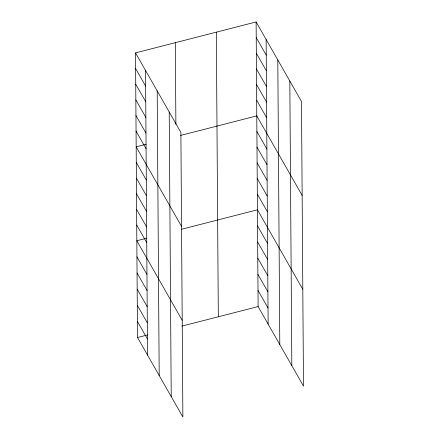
<?xml version="1.0" encoding="UTF-8"?>
<svg xmlns="http://www.w3.org/2000/svg" width="439" height="439" viewBox="0 0 439 439"><rect width="100%" height="100%" fill="white"/><g stroke="black" fill="none" stroke-linecap="round" stroke-linejoin="round"><path stroke-width="0.66" d="M135.514 52.899L180.884 132.435L182.882 417.05L137.511 337.514L135.514 52.899L256.118 21.95L301.489 101.486L303.486 386.101L258.116 306.565L256.118 21.95M146.127 144.272L136.178 146.824L181.543 226.359M180.605 135.421L256.782 115.874L302.147 195.41M146.785 238.19L136.836 240.748L182.201 320.283M181.263 229.345L257.441 209.798L302.806 289.334M137.511 337.514L147.466 334.962M181.944 326.111L258.116 306.565M256.228 37.606L266.243 55.155M256.338 53.256L266.352 70.811M256.447 68.912L266.462 86.467M256.557 84.568L266.572 102.117M256.667 100.218L266.682 117.773M256.892 131.524L266.901 149.079M257.002 147.18L267.011 164.735M257.111 162.836L267.121 180.391M257.221 178.486L267.23 196.041M257.331 194.142L267.34 211.697M257.55 225.926L267.565 243.48M257.666 242.054L267.68 259.608M257.781 258.181L267.79 275.736M257.891 274.309L267.905 291.864M135.624 68.555L145.638 86.104M258.006 290.437L268.015 307.991M135.733 84.206L145.748 101.76M135.843 99.862L145.858 117.416M135.953 115.517L145.968 133.066M136.063 131.168L146.077 148.722M136.288 162.474L146.297 180.028M136.397 178.13L146.406 195.684M136.507 193.786L146.516 211.34M136.617 209.436L146.626 226.99M136.727 225.092L146.736 242.646M136.946 256.875L146.961 274.43M137.061 273.003L147.076 290.558M137.177 289.131L147.186 306.685M137.286 305.259L147.301 322.813M137.402 321.386L147.411 338.941M289.817 81.034L291.82 365.649M277.799 59.956L279.797 344.571M266.133 39.505L268.13 324.119M216.323 32.162L218.32 316.777M175.315 42.687L175.891 124.358M169.213 111.983L171.215 396.598M157.195 90.906L159.192 375.521M145.528 70.454L147.526 355.069"/></g></svg>
